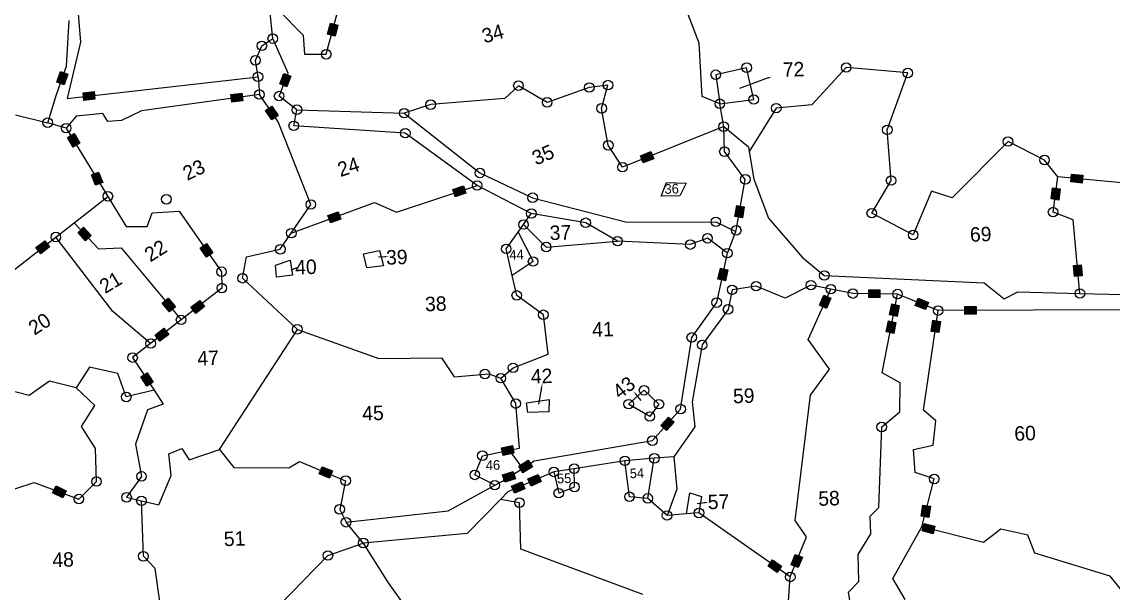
# Model space of a CAD drawing. Header units: metres. Extents: x 315549 to 321517, y 1890879 to 1895671.
# Drawn here: x 318850 to 319519, y 1892772 to 1893122 of the extents above; entities that cross this region are included whole.
import ezdxf

# ---------------------------------------------------------------- set-up
doc = ezdxf.new("R2010")
doc.units = ezdxf.units.M
doc.header["$MEASUREMENT"] = 0
for name, color, linetype in [('POLY_PARCEL', 6, 'Continuous'), ('POLY_ROAD', 30, 'Continuous'), ('POLY_WATER', 4, 'Continuous'), ('TEXT_PARCEL', 7, 'Continuous')]:
    doc.layers.add(name, color=color, linetype=linetype)
doc.styles.add('TEXT_MAP', font='')
doc.styles.get('TEXT_MAP').set_extended_font_data('Kruti Dev 050')

msp = doc.modelspace()

# ---------------------------------------------------------------- hatches: boundary and pattern name
for points in [[(319037.5, 1893114.04), (319042.08, 1893112.82), (319043.84, 1893119.44), (319039.26, 1893120.66)], [(318871.65, 1893084.61), (318876.12, 1893083.04), (318878.39, 1893089.5), (318873.92, 1893091.07)], [(319008.16, 1893083.53), (319012.58, 1893081.81), (319015.07, 1893088.19), (319010.65, 1893089.91)], [(318895.04, 1893074.19), (318894.5, 1893078.9), (318887.7, 1893078.12), (318888.23, 1893073.41)], [(318985.67, 1893073.23), (318985.02, 1893077.92), (318978.23, 1893076.97), (318978.89, 1893072.28)], [(319003.39, 1893061.6), (319007.3, 1893064.27), (319003.43, 1893069.93), (318999.52, 1893067.25)], [(318881.73, 1893044.77), (318885.77, 1893047.24), (318882.19, 1893053.08), (318878.15, 1893050.61)], [(319237.24, 1893037.65), (319235.48, 1893042.04), (319229.12, 1893039.5), (319230.88, 1893035.1)], [(318895.41, 1893021.42), (318899.8, 1893023.19), (318897.25, 1893029.55), (318892.85, 1893027.78)], [(319499.61, 1893022.83), (319500.04, 1893027.55), (319493.22, 1893028.18), (319492.79, 1893023.46)], [(319122.19, 1893016.53), (319120.71, 1893021.03), (319114.2, 1893018.88), (319115.69, 1893014.38)], [(319480.58, 1893013.06), (319485.28, 1893012.41), (319486.22, 1893019.19), (319481.52, 1893019.84)], [(319286.87, 1893002.29), (319291.54, 1893001.45), (319292.74, 1893008.2), (319288.07, 1893009.03)], [(319045.67, 1893000.77), (319044.03, 1893005.21), (319037.6, 1893002.85), (319039.24, 1892998.4)], [(318889.31, 1892987.46), (318892.77, 1892990.69), (318888.1, 1892995.7), (318884.64, 1892992.47)], [(318867.21, 1892983.74), (318864.3, 1892987.47), (318858.9, 1892983.26), (318861.82, 1892979.52)], [(318963.4, 1892977.39), (318967.28, 1892980.1), (318963.36, 1892985.72), (318959.47, 1892983)], [(319276.6, 1892963.93), (319281.22, 1892962.91), (319282.7, 1892969.6), (319278.07, 1892970.62)], [(319494.96, 1892965.5), (319499.68, 1892965.93), (319499.05, 1892972.76), (319494.33, 1892972.32)], [(319375.76, 1892952.58), (319375.82, 1892957.32), (319368.97, 1892957.4), (319368.91, 1892952.66)], [(318940.63, 1892943.94), (318944.27, 1892946.97), (318939.89, 1892952.24), (318936.25, 1892949.21)], [(318962.14, 1892947.22), (318959.23, 1892950.96), (318953.82, 1892946.75), (318956.73, 1892943.01)], [(319338.68, 1892948), (319343, 1892946.05), (319345.82, 1892952.3), (319341.5, 1892954.25)], [(319381.67, 1892942.03), (319386.32, 1892941.13), (319387.63, 1892947.85), (319382.98, 1892948.76)], [(319403.75, 1892945.3), (319405.53, 1892949.69), (319399.18, 1892952.27), (319397.4, 1892947.88)], [(319434.7, 1892942.43), (319434.69, 1892947.17), (319427.84, 1892947.15), (319427.85, 1892942.41)], [(319379.65, 1892931.66), (319384.31, 1892930.76), (319385.61, 1892937.48), (319380.96, 1892938.38)], [(319412.88, 1892938.09), (319408.19, 1892938.78), (319407.19, 1892932), (319411.88, 1892931.31)], [(318940.21, 1892930.16), (318937.3, 1892933.9), (318931.89, 1892929.69), (318934.8, 1892925.95)], [(318926.82, 1892898.35), (318930.77, 1892900.97), (318927, 1892906.68), (318923.04, 1892904.07)], [(319249.74, 1892876.37), (319246.21, 1892879.53), (319241.64, 1892874.43), (319245.17, 1892871.27)], [(319151.65, 1892857.43), (319150.69, 1892862.07), (319143.98, 1892860.68), (319144.94, 1892856.04)], [(319038.63, 1892842.09), (319040.45, 1892846.47), (319034.13, 1892849.1), (319032.31, 1892844.73)], [(319162.91, 1892849.1), (319160.38, 1892853.1), (319154.59, 1892849.45), (319157.12, 1892845.44)], [(319152.61, 1892841.61), (319151.25, 1892846.15), (319144.69, 1892844.18), (319146.05, 1892839.64)], [(319168.41, 1892839.99), (319166.51, 1892844.33), (319160.24, 1892841.59), (319162.13, 1892837.25)], [(318875.28, 1892830.13), (318877.34, 1892834.4), (318871.18, 1892837.38), (318869.11, 1892833.12)], [(319158.28, 1892835.57), (319156.39, 1892839.92), (319150.11, 1892837.18), (319152.01, 1892832.84)], [(319401.1, 1892818.76), (319405.79, 1892818.07), (319406.78, 1892824.85), (319402.1, 1892825.54)], [(319408.31, 1892808.04), (319409.48, 1892812.63), (319402.84, 1892814.32), (319401.67, 1892809.73)], [(319321.35, 1892789.08), (319325.75, 1892787.29), (319328.32, 1892793.64), (319323.93, 1892795.42)], [(319312.89, 1892784.31), (319315.6, 1892788.19), (319309.99, 1892792.12), (319307.27, 1892788.24)]]:
    msp.add_hatch(color=256).paths.add_polyline_path(points)

# ---------------------------------------------------------------- linework, layer by layer
for p, q in [((319037.5, 1893114.04), (319039.26, 1893120.66)), ((319039.26, 1893120.66), (319043.84, 1893119.44)), ((319043.84, 1893119.44), (319042.08, 1893112.82)), ((319042.08, 1893112.82), (319037.5, 1893114.04)), ((318871.65, 1893084.61), (318873.92, 1893091.07)), ((318873.92, 1893091.07), (318878.39, 1893089.5)), ((318878.39, 1893089.5), (318876.12, 1893083.04)), ((319008.16, 1893083.53), (319010.65, 1893089.91)), ((319010.65, 1893089.91), (319015.07, 1893088.19)), ((319015.07, 1893088.19), (319012.58, 1893081.81)), ((318876.12, 1893083.04), (318871.65, 1893084.61)), ((319012.58, 1893081.81), (319008.16, 1893083.53)), ((318887.7, 1893078.12), (318894.5, 1893078.9)), ((318888.23, 1893073.41), (318887.7, 1893078.12)), ((318894.5, 1893078.9), (318895.04, 1893074.19)), ((318978.23, 1893076.97), (318985.02, 1893077.92)), ((318978.89, 1893072.28), (318978.23, 1893076.97)), ((318985.02, 1893077.92), (318985.67, 1893073.23)), ((318895.04, 1893074.19), (318888.23, 1893073.41)), ((318985.67, 1893073.23), (318978.89, 1893072.28)), ((318999.52, 1893067.25), (319003.43, 1893069.93)), ((319003.43, 1893069.93), (319007.3, 1893064.27)), ((319003.39, 1893061.6), (318999.52, 1893067.25)), ((319007.3, 1893064.27), (319003.39, 1893061.6)), ((318878.15, 1893050.61), (318882.19, 1893053.08)), ((318881.73, 1893044.77), (318878.15, 1893050.61)), ((318882.19, 1893053.08), (318885.77, 1893047.24)), ((318885.77, 1893047.24), (318881.73, 1893044.77)), ((319229.12, 1893039.5), (319235.48, 1893042.04)), ((319235.48, 1893042.04), (319237.24, 1893037.65)), ((319230.88, 1893035.1), (319229.12, 1893039.5)), ((319237.24, 1893037.65), (319230.88, 1893035.1)), ((318892.85, 1893027.78), (318897.25, 1893029.55)), ((318897.25, 1893029.55), (318899.8, 1893023.19)), ((319492.79, 1893023.46), (319493.22, 1893028.18)), ((319493.22, 1893028.18), (319500.04, 1893027.55)), ((318895.41, 1893021.42), (318892.85, 1893027.78)), ((318899.8, 1893023.19), (318895.41, 1893021.42)), ((319499.61, 1893022.83), (319492.79, 1893023.46)), ((319500.04, 1893027.55), (319499.61, 1893022.83)), ((319114.2, 1893018.88), (319120.71, 1893021.03)), ((319115.69, 1893014.38), (319114.2, 1893018.88)), ((319122.19, 1893016.53), (319115.69, 1893014.38)), ((319120.71, 1893021.03), (319122.19, 1893016.53)), ((319480.58, 1893013.06), (319481.52, 1893019.84)), ((319481.52, 1893019.84), (319486.22, 1893019.19)), ((319486.22, 1893019.19), (319485.28, 1893012.41)), ((319286.87, 1893002.29), (319288.07, 1893009.03)), ((319288.07, 1893009.03), (319292.74, 1893008.2)), ((319292.74, 1893008.2), (319291.54, 1893001.45)), ((319485.28, 1893012.41), (319480.58, 1893013.06)), ((319037.6, 1893002.85), (319044.03, 1893005.21)), ((319039.24, 1892998.4), (319037.6, 1893002.85)), ((319044.03, 1893005.21), (319045.67, 1893000.77)), ((319291.54, 1893001.45), (319286.87, 1893002.29)), ((318884.64, 1892992.47), (318888.1, 1892995.7)), ((318888.1, 1892995.7), (318892.77, 1892990.69)), ((319045.67, 1893000.77), (319039.24, 1892998.4)), ((318889.31, 1892987.46), (318884.64, 1892992.47)), ((318892.77, 1892990.69), (318889.31, 1892987.46)), ((318858.9, 1892983.26), (318864.3, 1892987.47)), ((318861.82, 1892979.52), (318858.9, 1892983.26)), ((318867.21, 1892983.74), (318861.82, 1892979.52)), ((318864.3, 1892987.47), (318867.21, 1892983.74)), ((318959.47, 1892983), (318963.36, 1892985.72)), ((318963.4, 1892977.39), (318959.47, 1892983)), ((318963.36, 1892985.72), (318967.28, 1892980.1)), ((318967.28, 1892980.1), (318963.4, 1892977.39)), ((319276.6, 1892963.93), (319278.07, 1892970.62)), ((319278.07, 1892970.62), (319282.7, 1892969.6)), ((319282.7, 1892969.6), (319281.22, 1892962.91)), ((319494.33, 1892972.32), (319499.05, 1892972.76)), ((319494.96, 1892965.5), (319494.33, 1892972.32)), ((319499.05, 1892972.76), (319499.68, 1892965.93)), ((319281.22, 1892962.91), (319276.6, 1892963.93)), ((319499.68, 1892965.93), (319494.96, 1892965.5)), ((319368.91, 1892952.66), (319368.97, 1892957.4)), ((319368.97, 1892957.4), (319375.82, 1892957.32)), ((319375.82, 1892957.32), (319375.76, 1892952.58)), ((318936.25, 1892949.21), (318939.89, 1892952.24)), ((318940.63, 1892943.94), (318936.25, 1892949.21)), ((318939.89, 1892952.24), (318944.27, 1892946.97)), ((318953.82, 1892946.75), (318959.23, 1892950.96)), ((318959.23, 1892950.96), (318962.14, 1892947.22)), ((319338.68, 1892948), (319341.5, 1892954.25)), ((319343, 1892946.05), (319338.68, 1892948)), ((319341.5, 1892954.25), (319345.82, 1892952.3)), ((319345.82, 1892952.3), (319343, 1892946.05)), ((319375.76, 1892952.58), (319368.91, 1892952.66)), ((319381.67, 1892942.03), (319382.98, 1892948.76)), ((319382.98, 1892948.76), (319387.63, 1892947.85)), ((319387.63, 1892947.85), (319386.32, 1892941.13)), ((319397.4, 1892947.88), (319399.18, 1892952.27)), ((319403.75, 1892945.3), (319397.4, 1892947.88)), ((319399.18, 1892952.27), (319405.53, 1892949.69)), ((319405.53, 1892949.69), (319403.75, 1892945.3)), ((318944.27, 1892946.97), (318940.63, 1892943.94)), ((318956.73, 1892943.01), (318953.82, 1892946.75)), ((318962.14, 1892947.22), (318956.73, 1892943.01)), ((319386.32, 1892941.13), (319381.67, 1892942.03)), ((319427.84, 1892947.15), (319434.69, 1892947.17)), ((319427.85, 1892942.41), (319427.84, 1892947.15)), ((319434.7, 1892942.43), (319427.85, 1892942.41)), ((319434.69, 1892947.17), (319434.7, 1892942.43)), ((319379.65, 1892931.66), (319380.96, 1892938.38)), ((319380.96, 1892938.38), (319385.61, 1892937.48)), ((319385.61, 1892937.48), (319384.31, 1892930.76)), ((319407.19, 1892932), (319408.19, 1892938.78)), ((319408.19, 1892938.78), (319412.88, 1892938.09)), ((319412.88, 1892938.09), (319411.88, 1892931.31)), ((318931.89, 1892929.69), (318937.3, 1892933.9)), ((318934.8, 1892925.95), (318931.89, 1892929.69)), ((318940.21, 1892930.16), (318934.8, 1892925.95)), ((318937.3, 1892933.9), (318940.21, 1892930.16)), ((319384.31, 1892930.76), (319379.65, 1892931.66)), ((319411.88, 1892931.31), (319407.19, 1892932)), ((318923.04, 1892904.07), (318927, 1892906.68)), ((318926.82, 1892898.35), (318923.04, 1892904.07)), ((318930.77, 1892900.97), (318926.82, 1892898.35)), ((318927, 1892906.68), (318930.77, 1892900.97)), ((319241.64, 1892874.43), (319246.21, 1892879.53)), ((319245.17, 1892871.27), (319241.64, 1892874.43)), ((319249.74, 1892876.37), (319245.17, 1892871.27)), ((319246.21, 1892879.53), (319249.74, 1892876.37)), ((319143.98, 1892860.68), (319150.69, 1892862.07)), ((319150.69, 1892862.07), (319151.65, 1892857.43)), ((319144.94, 1892856.04), (319143.98, 1892860.68)), ((319151.65, 1892857.43), (319144.94, 1892856.04)), ((319032.31, 1892844.73), (319034.13, 1892849.1)), ((319034.13, 1892849.1), (319040.45, 1892846.47)), ((319154.59, 1892849.45), (319160.38, 1892853.1)), ((319157.12, 1892845.44), (319154.59, 1892849.45)), ((319162.91, 1892849.1), (319157.12, 1892845.44)), ((319160.38, 1892853.1), (319162.91, 1892849.1)), ((319038.63, 1892842.09), (319032.31, 1892844.73)), ((319040.45, 1892846.47), (319038.63, 1892842.09)), ((319144.69, 1892844.18), (319151.25, 1892846.15)), ((319146.05, 1892839.64), (319144.69, 1892844.18)), ((319152.61, 1892841.61), (319146.05, 1892839.64)), ((319151.25, 1892846.15), (319152.61, 1892841.61)), ((319160.24, 1892841.59), (319166.51, 1892844.33)), ((319162.13, 1892837.25), (319160.24, 1892841.59)), ((319166.51, 1892844.33), (319168.41, 1892839.99)), ((318869.11, 1892833.12), (318871.18, 1892837.38)), ((318871.18, 1892837.38), (318877.34, 1892834.4)), ((318877.34, 1892834.4), (318875.28, 1892830.13)), ((319150.11, 1892837.18), (319156.39, 1892839.92)), ((319152.01, 1892832.84), (319150.11, 1892837.18)), ((319158.28, 1892835.57), (319152.01, 1892832.84)), ((319156.39, 1892839.92), (319158.28, 1892835.57)), ((319168.41, 1892839.99), (319162.13, 1892837.25)), ((318875.28, 1892830.13), (318869.11, 1892833.12)), ((319401.1, 1892818.76), (319402.1, 1892825.54)), ((319402.1, 1892825.54), (319406.78, 1892824.85)), ((319406.78, 1892824.85), (319405.79, 1892818.07)), ((319405.79, 1892818.07), (319401.1, 1892818.76)), ((319401.67, 1892809.73), (319402.84, 1892814.32)), ((319402.84, 1892814.32), (319409.48, 1892812.63)), ((319408.31, 1892808.04), (319401.67, 1892809.73)), ((319409.48, 1892812.63), (319408.31, 1892808.04)), ((319321.35, 1892789.08), (319323.93, 1892795.42)), ((319323.93, 1892795.42), (319328.32, 1892793.64)), ((319307.27, 1892788.24), (319309.99, 1892792.12)), ((319312.89, 1892784.31), (319307.27, 1892788.24)), ((319309.99, 1892792.12), (319315.6, 1892788.19)), ((319315.6, 1892788.19), (319312.89, 1892784.31)), ((319325.75, 1892787.29), (319321.35, 1892789.08)), ((319328.32, 1892793.64), (319325.75, 1892787.29))]:
    msp.add_line(p, q)
for points in [[(319307.35, 1893087.18), (319289.73, 1893080.76)], [(319072.56, 1892977.67), (319068.62, 1892977.33)], [(319018.68, 1892970.8), (319014.9, 1892969.53)], [(319168.5, 1892897.52), (319166.68, 1892887.33)], [(319226.35, 1892893.37), (319229.36, 1892889.59)], [(319268.41, 1892827.07), (319263.79, 1892826.45)]]:
    msp.add_lwpolyline(points)
for centre in [(318997.26, 1893106.87), (319003.91, 1893111.27), (319036.66, 1893101.67), (318993.3, 1893097.94), (319294.15, 1893093.46), (319355.14, 1893093.55), (318994.9, 1893087.92), (319275.25, 1893089.15), (319392.84, 1893090.23), (319154.38, 1893082.44), (319197.8, 1893081.35), (319209.23, 1893082.81), (318995.71, 1893077.02), (319007.8, 1893076.06), (319172, 1893072.23), (319298.49, 1893073.96), (319018.72, 1893067.75), (319084.42, 1893065.6), (319100.66, 1893070.82), (319205.34, 1893068.57), (319277.74, 1893071.37), (319312.3, 1893068.68), (318866.09, 1893059.77), (318877.36, 1893056.43), (319016.78, 1893057.85), (319085.08, 1893053.35), (319280.11, 1893057.37), (319380.32, 1893055.42), (319209.4, 1893045.94), (319454.23, 1893048.24), (319280.54, 1893042.05), (319218.12, 1893032.54), (319476.61, 1893036.91), (319130.77, 1893029), (319293.34, 1893025.08), (319129.1, 1893021.31), (319382.63, 1893024.39), (318902.95, 1893014.67), (318938.77, 1893012.86), (319163.08, 1893013.83), (319027.25, 1893009.69), (319481.86, 1893005.03), (319162.27, 1893004.17), (319195.59, 1892998.49), (319275.27, 1892999.09), (319370.78, 1893004.34), (319015.27, 1892992.11), (319157.48, 1892997.4), (319287.78, 1892993.87), (318871.07, 1892989.76), (319215.09, 1892987.24), (319259.65, 1892985.15), (319270.21, 1892989), (319396.17, 1892991.02), (319008.53, 1892982.23), (319146.9, 1892982.5), (319171.39, 1892983.64), (319282.35, 1892979.86), (319163.36, 1892974.74), (318972.52, 1892968.5), (319341.71, 1892966.22), (318972.74, 1892958.47), (318985.41, 1892964.53), (319299.96, 1892959.66), (319333.53, 1892960.3), (319153.37, 1892954), (319285.27, 1892957.44), (319345.73, 1892957.85), (319359.24, 1892955.14), (319386.57, 1892954.83), (319498.29, 1892955.2), (319275.8, 1892949.59), (319282.8, 1892945.45), (318947.78, 1892939.05), (319169.64, 1892942.15), (319411.46, 1892944.73), (319018.99, 1892933.2), (319260.53, 1892928.26), (318929.14, 1892924.55), (319266.94, 1892923.7), (318918.05, 1892915.93), (319133.85, 1892905.83), (319151.09, 1892909.67), (319143.6, 1892903.3), (318914.18, 1892891.79), (319231.34, 1892895.9), (319152.77, 1892887.76), (319221.88, 1892887.42), (319240.43, 1892887.41), (319234.87, 1892879.85), (319253.74, 1892884.39), (319376.89, 1892873.43), (319236.43, 1892865.06), (319132.31, 1892855.84), (319219.58, 1892852.72), (319237.59, 1892854.23), (319176.08, 1892845.92), (319188.56, 1892847.87), (318895.97, 1892840.01), (318923.55, 1892843.16), (319048.56, 1892840.52), (319127.68, 1892844.07), (319409.05, 1892841.59), (319139.91, 1892837.77), (319179.09, 1892832.89), (319188.71, 1892836.67), (318885.17, 1892829.28), (318914.38, 1892830.34), (318923.47, 1892828.2), (319155.02, 1892827.05), (319222.4, 1892830.7), (319233.65, 1892829.69), (319044.9, 1892822.98), (319245.42, 1892819.23), (319264.96, 1892820.76), (319048.82, 1892815.08), (319059.39, 1892802.36), (318924.67, 1892794.23), (319037.69, 1892794.71), (319320.88, 1892781.6)]:
    msp.add_circle(centre, 2.93)
for points in [[(319307.21, 1893087.57), (319309.7, 1893088.03), (319307.5, 1893086.79)], [(319072.53, 1892978.09), (319075.06, 1892977.89), (319072.6, 1892977.26)], [(319168.09, 1892897.59), (319168.94, 1892899.98), (319168.91, 1892897.44)], [(319226.02, 1892893.11), (319224.79, 1892895.32), (319226.67, 1892893.63)], [(319268.35, 1892827.48), (319270.88, 1892827.4), (319268.46, 1892826.66)]]:
    msp.add_solid(points)
at = {"layer": 'POLY_PARCEL'}
for p, q in [((319036.66, 1893101.67), (319051.29, 1893156.65)), ((319003.91, 1893111.27), (319002.03, 1893128.94)), ((319007.03, 1893129.05), (319022.62, 1893113.4)), ((319265.02, 1893108.45), (319258.32, 1893126.09)), ((318997.26, 1893106.87), (319003.91, 1893111.27)), ((319013.29, 1893090.16), (319003.91, 1893111.27)), ((319022.62, 1893113.4), (319023.44, 1893101.65)), ((319266.85, 1893075.83), (319265.02, 1893108.45)), ((318993.3, 1893097.94), (318997.26, 1893106.87)), ((319023.44, 1893101.65), (319036.66, 1893101.67)), ((318994.9, 1893087.92), (318993.3, 1893097.94)), ((319007.8, 1893076.06), (319013.29, 1893090.16)), ((319294.15, 1893093.46), (319275.25, 1893089.15)), ((319275.25, 1893089.15), (319277.74, 1893071.37)), ((319298.49, 1893073.96), (319294.15, 1893093.46)), ((319355.14, 1893093.55), (319334.02, 1893070.77)), ((319392.84, 1893090.23), (319355.14, 1893093.55)), ((319380.32, 1893055.42), (319392.84, 1893090.23)), ((319154.38, 1893082.44), (319145.97, 1893074.65)), ((319172, 1893072.23), (319154.38, 1893082.44)), ((319209.23, 1893082.81), (319197.8, 1893081.35)), ((319205.34, 1893068.57), (319209.23, 1893082.81)), ((319007.14, 1893060.31), (318995.71, 1893077.02)), ((319018.72, 1893067.75), (319007.8, 1893076.06)), ((319197.8, 1893081.35), (319172, 1893072.23)), ((319277.74, 1893071.37), (319266.85, 1893075.83)), ((319100.66, 1893070.82), (319084.42, 1893065.6)), ((319145.97, 1893074.65), (319100.66, 1893070.82)), ((319209.4, 1893045.94), (319205.34, 1893068.57)), ((319277.74, 1893071.37), (319298.49, 1893073.96)), ((319280.11, 1893057.37), (319277.74, 1893071.37)), ((319312.3, 1893068.68), (319295.73, 1893042.22)), ((319334.02, 1893070.77), (319312.3, 1893068.68)), ((318846.42, 1893064.58), (318866.09, 1893059.77)), ((318877.36, 1893056.43), (318902.95, 1893014.67)), ((319027.25, 1893009.69), (319007.14, 1893060.31)), ((319280.11, 1893057.37), (319218.12, 1893032.54)), ((319382.63, 1893024.39), (319380.32, 1893055.42)), ((319454.23, 1893048.24), (319420.13, 1893013.78)), ((319476.61, 1893036.91), (319454.23, 1893048.24)), ((319218.12, 1893032.54), (319209.4, 1893045.94)), ((319484.85, 1893026.58), (319476.61, 1893036.91)), ((319079.74, 1893004.99), (319129.1, 1893021.31)), ((319241.75, 1893014.69), (319245.17, 1893023.16)), ((319245.17, 1893023.16), (319257.05, 1893022.72)), ((319257.05, 1893022.72), (319253.29, 1893014.98)), ((319370.78, 1893004.34), (319382.63, 1893024.39)), ((319481.86, 1893005.03), (319484.85, 1893026.58)), ((319524.02, 1893022.96), (319484.85, 1893026.58)), ((318882.26, 1892998.5), (318902.95, 1893014.67)), ((318902.95, 1893014.67), (318914.21, 1892996.3)), ((319253.29, 1893014.98), (319241.75, 1893014.69)), ((319407.47, 1893017.87), (319396.17, 1892991.02)), ((319420.13, 1893013.78), (319407.47, 1893017.87)), ((319015.27, 1892992.11), (319066.22, 1893010.85)), ((319015.27, 1892992.11), (319027.25, 1893009.69)), ((319066.22, 1893010.85), (319079.74, 1893004.99)), ((318926.98, 1892996.16), (318929.97, 1893004.49)), ((318929.97, 1893004.49), (318946.53, 1893005.62)), ((318946.53, 1893005.62), (318972.52, 1892968.5)), ((319157.48, 1892997.4), (319162.27, 1893004.17)), ((319396.17, 1892991.02), (319370.78, 1893004.34)), ((319494.13, 1893000.29), (319481.86, 1893005.03)), ((318871.07, 1892989.76), (318882.26, 1892998.5)), ((318882.26, 1892998.5), (318897.16, 1892982.51)), ((318914.21, 1892996.3), (318926.98, 1892996.16)), ((319154.19, 1892992.77), (319157.48, 1892997.4)), ((319157.48, 1892997.4), (319171.39, 1892983.64)), ((319498.29, 1892955.2), (319494.13, 1893000.29)), ((318814.51, 1892945.56), (318871.07, 1892989.76)), ((318905.97, 1892944.12), (318871.07, 1892989.76)), ((319008.53, 1892982.23), (319015.27, 1892992.11)), ((319146.9, 1892982.5), (319154.19, 1892992.77)), ((319154.19, 1892992.77), (319163.36, 1892974.74)), ((318897.16, 1892982.51), (318911.16, 1892983.12)), ((318911.16, 1892983.12), (318947.78, 1892939.05)), ((318987.8, 1892977.58), (319008.53, 1892982.23)), ((319059.52, 1892979.55), (319069.2, 1892981.44)), ((319069.2, 1892981.44), (319071.72, 1892972.11)), ((319150.59, 1892966.25), (319146.9, 1892982.5)), ((319171.39, 1892983.64), (319215.09, 1892987.24)), ((318985.41, 1892964.53), (318987.8, 1892977.58)), ((319005.53, 1892972.55), (319014.54, 1892975.68)), ((319014.54, 1892975.68), (319016.11, 1892966.32)), ((319061.54, 1892970.99), (319059.52, 1892979.55)), ((319163.36, 1892974.74), (319150.59, 1892966.25)), ((318972.52, 1892968.5), (318972.74, 1892958.47)), ((319006.25, 1892965.2), (319005.53, 1892972.55)), ((319071.72, 1892972.11), (319061.54, 1892970.99)), ((319018.99, 1892933.2), (318985.41, 1892964.53)), ((319016.11, 1892966.32), (319006.25, 1892965.2)), ((319153.37, 1892954), (319150.59, 1892966.25)), ((318972.74, 1892958.47), (318947.78, 1892939.05)), ((319331.83, 1892927.09), (319345.73, 1892957.85)), ((319377.19, 1892906.55), (319386.57, 1892954.83)), ((319169.64, 1892942.15), (319153.37, 1892954)), ((318929.14, 1892924.55), (318905.97, 1892944.12)), ((319172.65, 1892918.09), (319169.64, 1892942.15)), ((319402.51, 1892883.79), (319411.46, 1892944.73)), ((318947.78, 1892939.05), (318929.14, 1892924.55)), ((318971.22, 1892859.54), (319018.99, 1892933.2)), ((319018.99, 1892933.2), (319068.95, 1892915.37)), ((318929.14, 1892924.55), (318918.05, 1892915.93)), ((319344.86, 1892908.86), (319331.83, 1892927.09)), ((318918.05, 1892915.93), (318931.2, 1892896.02)), ((319068.95, 1892915.37), (319107.29, 1892915.72)), ((319107.29, 1892915.72), (319115.07, 1892904.22)), ((319151.09, 1892909.67), (319172.65, 1892918.09)), ((318891.62, 1892910.03), (318883.54, 1892897.44)), ((318909.04, 1892906.14), (318891.62, 1892910.03)), ((319143.6, 1892903.3), (319151.09, 1892909.67)), ((319333.3, 1892892.93), (319344.86, 1892908.86)), ((318867.17, 1892901.48), (318854.65, 1892892.69)), ((318883.54, 1892897.44), (318867.17, 1892901.48)), ((318914.18, 1892891.79), (318909.04, 1892906.14)), ((319115.07, 1892904.22), (319136.22, 1892906.03)), ((319136.22, 1892906.03), (319143.6, 1892903.3)), ((319152.77, 1892887.76), (319143.6, 1892903.3)), ((319388.23, 1892900.49), (319377.19, 1892906.55)), ((318854.65, 1892892.69), (318840.5, 1892896.34)), ((318894.93, 1892886.68), (318883.54, 1892897.44)), ((318931.2, 1892896.02), (318914.18, 1892891.79)), ((318931.2, 1892896.02), (318936.85, 1892887.47)), ((319221.88, 1892887.42), (319231.34, 1892895.9)), ((319231.34, 1892895.9), (319240.43, 1892887.41)), ((319388.05, 1892882.75), (319388.23, 1892900.49)), ((319154.94, 1892860.53), (319152.77, 1892887.76)), ((319159.3, 1892888.13), (319173.22, 1892890.33)), ((319160.13, 1892882.2), (319159.3, 1892888.13)), ((319173.22, 1892890.33), (319173.01, 1892882.63)), ((319323.78, 1892816.19), (319333.3, 1892892.93)), ((318886.82, 1892873.68), (318894.93, 1892886.68)), ((318927.15, 1892883.87), (318919.95, 1892862.89)), ((318936.85, 1892887.47), (318927.15, 1892883.87)), ((319173.01, 1892882.63), (319160.13, 1892882.2)), ((319234.87, 1892879.85), (319221.88, 1892887.42)), ((319240.43, 1892887.41), (319234.87, 1892879.85)), ((319376.89, 1892873.43), (319388.05, 1892882.75)), ((319409.99, 1892877.27), (319402.51, 1892883.79)), ((319408.47, 1892862.36), (319409.99, 1892877.27)), ((318895.29, 1892860.19), (318886.82, 1892873.68)), ((319375.09, 1892824.09), (319376.89, 1892873.43)), ((318919.95, 1892862.89), (318923.55, 1892843.16)), ((319396.3, 1892859.7), (319408.47, 1892862.36)), ((318895.97, 1892840.01), (318895.29, 1892860.19)), ((318940.25, 1892857.03), (318948.16, 1892860.34)), ((318941.72, 1892843.66), (318940.25, 1892857.03)), ((318948.16, 1892860.34), (318952.79, 1892853.4)), ((318952.79, 1892853.4), (318971.22, 1892859.54)), ((318971.22, 1892859.54), (318980.07, 1892848.57)), ((319127.68, 1892844.07), (319132.31, 1892855.84)), ((319132.31, 1892855.84), (319148.8, 1892859.26)), ((319148.8, 1892859.26), (319154.94, 1892860.53)), ((319148.8, 1892859.26), (319156.78, 1892848.03)), ((319233.65, 1892829.69), (319237.59, 1892854.23)), ((319249.51, 1892855.24), (319251.48, 1892835.44)), ((319397.37, 1892845.59), (319396.3, 1892859.7)), ((318980.07, 1892848.57), (319013.71, 1892848.45)), ((319013.71, 1892848.45), (319020.34, 1892852.28)), ((319020.34, 1892852.28), (319048.56, 1892840.52)), ((319188.71, 1892836.67), (319188.56, 1892847.87)), ((319222.4, 1892830.7), (319219.58, 1892852.72)), ((318923.55, 1892843.16), (318914.38, 1892830.34)), ((318934.08, 1892825.71), (318941.72, 1892843.66)), ((319139.91, 1892837.77), (319127.68, 1892844.07)), ((319176.08, 1892845.92), (319179.09, 1892832.89)), ((319409.05, 1892841.59), (319397.37, 1892845.59)), ((319401.47, 1892812.22), (319409.05, 1892841.59)), ((318832.28, 1892831.17), (318857.88, 1892839.51)), ((318857.88, 1892839.51), (318885.17, 1892829.28)), ((318885.17, 1892829.28), (318895.97, 1892840.01)), ((319048.56, 1892840.52), (319044.9, 1892822.98)), ((319179.09, 1892832.89), (319188.71, 1892836.67)), ((319251.48, 1892835.44), (319245.42, 1892819.23)), ((318914.38, 1892830.34), (318923.47, 1892828.2)), ((318924.67, 1892794.23), (318923.47, 1892828.2)), ((318923.47, 1892828.2), (318934.08, 1892825.71)), ((319155.02, 1892827.05), (319143.36, 1892829.02)), ((319233.65, 1892829.69), (319222.4, 1892830.7)), ((319245.42, 1892819.23), (319233.65, 1892829.69)), ((319257.35, 1892820.16), (319259.26, 1892833.04)), ((319259.26, 1892833.04), (319266.57, 1892830.77)), ((319266.57, 1892830.77), (319264.96, 1892820.76)), ((319044.9, 1892822.98), (319048.82, 1892815.08)), ((319155.86, 1892798.53), (319155.02, 1892827.05)), ((319264.96, 1892820.76), (319257.35, 1892820.16)), ((319320.88, 1892781.6), (319264.96, 1892820.76)), ((319369.77, 1892818.74), (319375.09, 1892824.09)), ((319257.35, 1892820.16), (319245.42, 1892819.23)), ((319330.88, 1892806.23), (319323.78, 1892816.19)), ((319370.29, 1892807.93), (319369.77, 1892818.74)), ((319362.39, 1892795.26), (319370.29, 1892807.93)), ((319383.73, 1892780.61), (319401.47, 1892812.22)), ((319439.21, 1892802.61), (319401.47, 1892812.22)), ((319449.77, 1892810.76), (319439.21, 1892802.61)), ((319466.31, 1892807.25), (319449.77, 1892810.76)), ((319320.88, 1892781.6), (319330.88, 1892806.23)), ((319470.76, 1892796.12), (319466.31, 1892807.25)), ((318931.88, 1892786.73), (318924.67, 1892794.23)), ((319230.66, 1892770.83), (319155.86, 1892798.53)), ((319362.79, 1892778.8), (319362.39, 1892795.26)), ((319516.88, 1892782.09), (319470.76, 1892796.12)), ((318934.67, 1892766.53), (318931.88, 1892786.73)), ((319319.15, 1892757.66), (319320.88, 1892781.6)), ((319525.03, 1892772.02), (319516.88, 1892782.09)), ((319356.57, 1892772.16), (319362.79, 1892778.8)), ((319391.19, 1892767.67), (319383.73, 1892780.61)), ((319358.76, 1892758.26), (319356.57, 1892772.16))]:
    msp.add_line(p, q, dxfattribs=at)
at = {"layer": 'POLY_ROAD'}
for p, q in [((318882.96, 1893148.44), (318886.09, 1893109.03)), ((318877.59, 1893094.37), (318879.16, 1893122.44)), ((318886.09, 1893109.03), (318877.9, 1893074.62)), ((318871.52, 1893077.1), (318877.59, 1893094.37)), ((318877.9, 1893074.62), (318994.9, 1893087.92)), ((318994.9, 1893087.92), (318995.71, 1893077.02)), ((318866.09, 1893059.77), (318871.52, 1893077.1)), ((318995.71, 1893077.02), (318923.62, 1893066.95)), ((318883.46, 1893063.85), (318877.36, 1893056.43)), ((318899.81, 1893065.49), (318883.46, 1893063.85)), ((318902.83, 1893060.57), (318899.81, 1893065.49)), ((318923.62, 1893066.95), (318911.34, 1893061.07)), ((319016.78, 1893057.85), (319018.72, 1893067.75)), ((319018.72, 1893067.75), (319084.42, 1893065.6)), ((319084.42, 1893065.6), (319130.77, 1893029)), ((318877.36, 1893056.43), (318866.09, 1893059.77)), ((318911.34, 1893061.07), (318902.83, 1893060.57)), ((319085.08, 1893053.35), (319016.78, 1893057.85)), ((319280.54, 1893042.05), (319280.11, 1893057.37)), ((319280.11, 1893057.37), (319295.28, 1893044.95)), ((319129.1, 1893021.31), (319085.08, 1893053.35)), ((319293.34, 1893025.08), (319280.54, 1893042.05)), ((319295.28, 1893044.95), (319295.73, 1893042.22)), ((319295.73, 1893042.22), (319298.55, 1893025.25)), ((319130.77, 1893029), (319163.08, 1893013.83)), ((319162.27, 1893004.17), (319129.1, 1893021.31)), ((319287.78, 1892993.87), (319293.34, 1893025.08)), ((319298.55, 1893025.25), (319307.57, 1893001.34)), ((319163.08, 1893013.83), (319220.76, 1892998.77)), ((319195.59, 1892998.49), (319162.27, 1893004.17)), ((319307.57, 1893001.34), (319328.22, 1892977.42)), ((319215.09, 1892987.24), (319195.59, 1892998.49)), ((319220.76, 1892998.77), (319275.27, 1892999.09)), ((319275.27, 1892999.09), (319287.48, 1892993.1)), ((319270.21, 1892989), (319259.65, 1892985.15)), ((319282.35, 1892979.86), (319270.21, 1892989)), ((319282.35, 1892979.86), (319287.48, 1892993.1)), ((319287.48, 1892993.1), (319287.78, 1892993.87)), ((319259.65, 1892985.15), (319215.09, 1892987.24)), ((319278.44, 1892960.9), (319282.35, 1892979.86)), ((319328.22, 1892977.42), (319341.71, 1892966.22)), ((319341.71, 1892966.22), (319439.53, 1892961.79)), ((319439.53, 1892961.79), (319451.94, 1892951.84)), ((319275.8, 1892949.59), (319278.44, 1892960.9)), ((319285.27, 1892957.44), (319282.8, 1892945.45)), ((319299.96, 1892959.66), (319285.27, 1892957.44)), ((319317.84, 1892952.26), (319299.96, 1892959.66)), ((319333.53, 1892960.3), (319317.84, 1892952.26)), ((319345.73, 1892957.85), (319333.53, 1892960.3)), ((319359.24, 1892955.14), (319345.73, 1892957.85)), ((319386.57, 1892954.83), (319359.24, 1892955.14)), ((319411.46, 1892944.73), (319386.57, 1892954.83)), ((319451.94, 1892951.84), (319460.17, 1892956.2)), ((319460.17, 1892956.2), (319498.29, 1892955.2)), ((319498.29, 1892955.2), (319599.98, 1892952.54)), ((319260.53, 1892928.26), (319275.8, 1892949.59)), ((319282.8, 1892945.45), (319266.94, 1892923.7)), ((319528.19, 1892945.07), (319411.46, 1892944.73)), ((319253.74, 1892884.39), (319260.53, 1892928.26)), ((319266.94, 1892923.7), (319260.72, 1892888.73)), ((319260.72, 1892888.73), (319262.46, 1892873.6)), ((319236.43, 1892865.06), (319253.74, 1892884.39)), ((319262.46, 1892873.6), (319249.51, 1892855.24)), ((319164.06, 1892852.63), (319236.43, 1892865.06)), ((319237.59, 1892854.23), (319219.58, 1892852.72)), ((319249.51, 1892855.24), (319237.59, 1892854.23)), ((319144.6, 1892840.34), (319156.78, 1892848.03)), ((319156.78, 1892848.03), (319164.06, 1892852.63)), ((319188.56, 1892847.87), (319176.08, 1892845.92)), ((319219.58, 1892852.72), (319188.56, 1892847.87)), ((319176.08, 1892845.92), (319147.85, 1892833.61)), ((319111.36, 1892822.11), (319139.91, 1892837.77)), ((319139.91, 1892837.77), (319144.6, 1892840.34)), ((319143.36, 1892829.02), (319123.07, 1892808.28)), ((319147.85, 1892833.61), (319143.36, 1892829.02)), ((319048.82, 1892815.08), (319111.36, 1892822.11)), ((319059.39, 1892802.36), (319048.82, 1892815.08)), ((319123.07, 1892808.28), (319059.39, 1892802.36))]:
    msp.add_line(p, q, dxfattribs=at)
at = {"layer": 'POLY_WATER'}
for p, q in [((319037.69, 1892794.71), (319059.39, 1892802.36)), ((319059.39, 1892802.36), (319074.61, 1892778.04)), ((318974.03, 1892729.46), (319037.69, 1892794.71)), ((319074.61, 1892778.04), (319112.47, 1892724.77))]:
    msp.add_line(p, q, dxfattribs=at)

# ---------------------------------------------------------------- texts
at = {"layer": 'TEXT_PARCEL', "style": 'TEXT_MAP'}
for s, height, rotation, p in [('34', 8.859, 15.94466, (319133.54, 1893108.27)), ('72', 8.859, 1.9302, (319316.45, 1893087.81)), ('35', 8.859, 23.14942, (319165.13, 1893033.48)), ('23', 8.859, 25.39492, (318951.51, 1893024.09)), ('24', 8.859, 18.40937, (319045.36, 1893026.46)), ('36', 5.906, 1.9302, (319243.95, 1893016.17)), ('37', 8.859, 1.9302, (319173.66, 1892987.86)), ('69', 8.859, 1.9302, (319431.07, 1892986.82)), ('22', 8.859, 32.03142, (318928.92, 1892974.17)), ('39', 8.859, 1.9302, (319073.46, 1892972.8)), ('44', 5.906, 1.9302, (319148.93, 1892975.86)), ('40', 8.859, 1.9302, (319017.8, 1892966.76)), ('21', 8.859, 31.08827, (318901.25, 1892954.8)), ('38', 8.859, 1.9302, (319097.32, 1892944.24)), ('20', 8.859, 33.0282, (318857.94, 1892929.28)), ('41', 8.859, 1.9302, (319199.67, 1892928.62)), ('47', 8.859, 1.9302, (318957.85, 1892911.02)), ('42', 8.859, 1.9302, (319162.14, 1892899.95)), ('43', 8.859, 37.93904, (319216.46, 1892890.07)), ('59', 8.859, 1.9302, (319285.93, 1892887.87)), ('45', 8.859, 1.9302, (319058.85, 1892877.31)), ('60', 8.859, 1.9302, (319458.23, 1892864.93)), ('46', 5.906, 1.9302, (319134.49, 1892847.01)), ('54', 5.906, 1.9302, (319222.65, 1892842.03)), ('55', 5.906, 1.9302, (319178.08, 1892838.85)), ('58', 8.859, 1.9302, (319338.18, 1892825.09)), ('57', 8.859, 1.9302, (319270.46, 1892823.01)), ('51', 8.859, 1.9302, (318974.1, 1892800.41)), ('48', 8.859, 1.9302, (318869.08, 1892787.57))]:
    msp.add_text(s, height=height, rotation=rotation, dxfattribs=at).set_placement(p)

doc.saveas('drawing.dxf')
